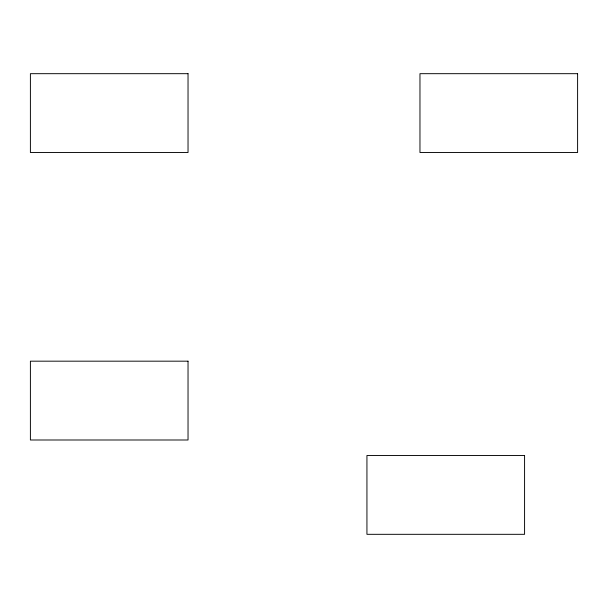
<?xml version="1.0" encoding="UTF-8"?>
<svg xmlns="http://www.w3.org/2000/svg" width="608" height="608" viewBox="0 0 608 608"><rect width="100%" height="100%" fill="white"/><g stroke="black" fill="none" stroke-linecap="round" stroke-linejoin="round"><path stroke-width="0.91" d="M188.032 73.682L30.4 73.682L30.4 152.502L188.032 152.502L188.032 73.682M577.6 73.682L419.968 73.682L419.968 152.502L577.6 152.502L577.6 73.682M188.032 361.175L30.4 361.175L30.4 439.994L188.032 439.994L188.032 361.175M524.575 455.498L366.936 455.498L366.936 534.318L524.575 534.318L524.575 455.498"/></g></svg>
